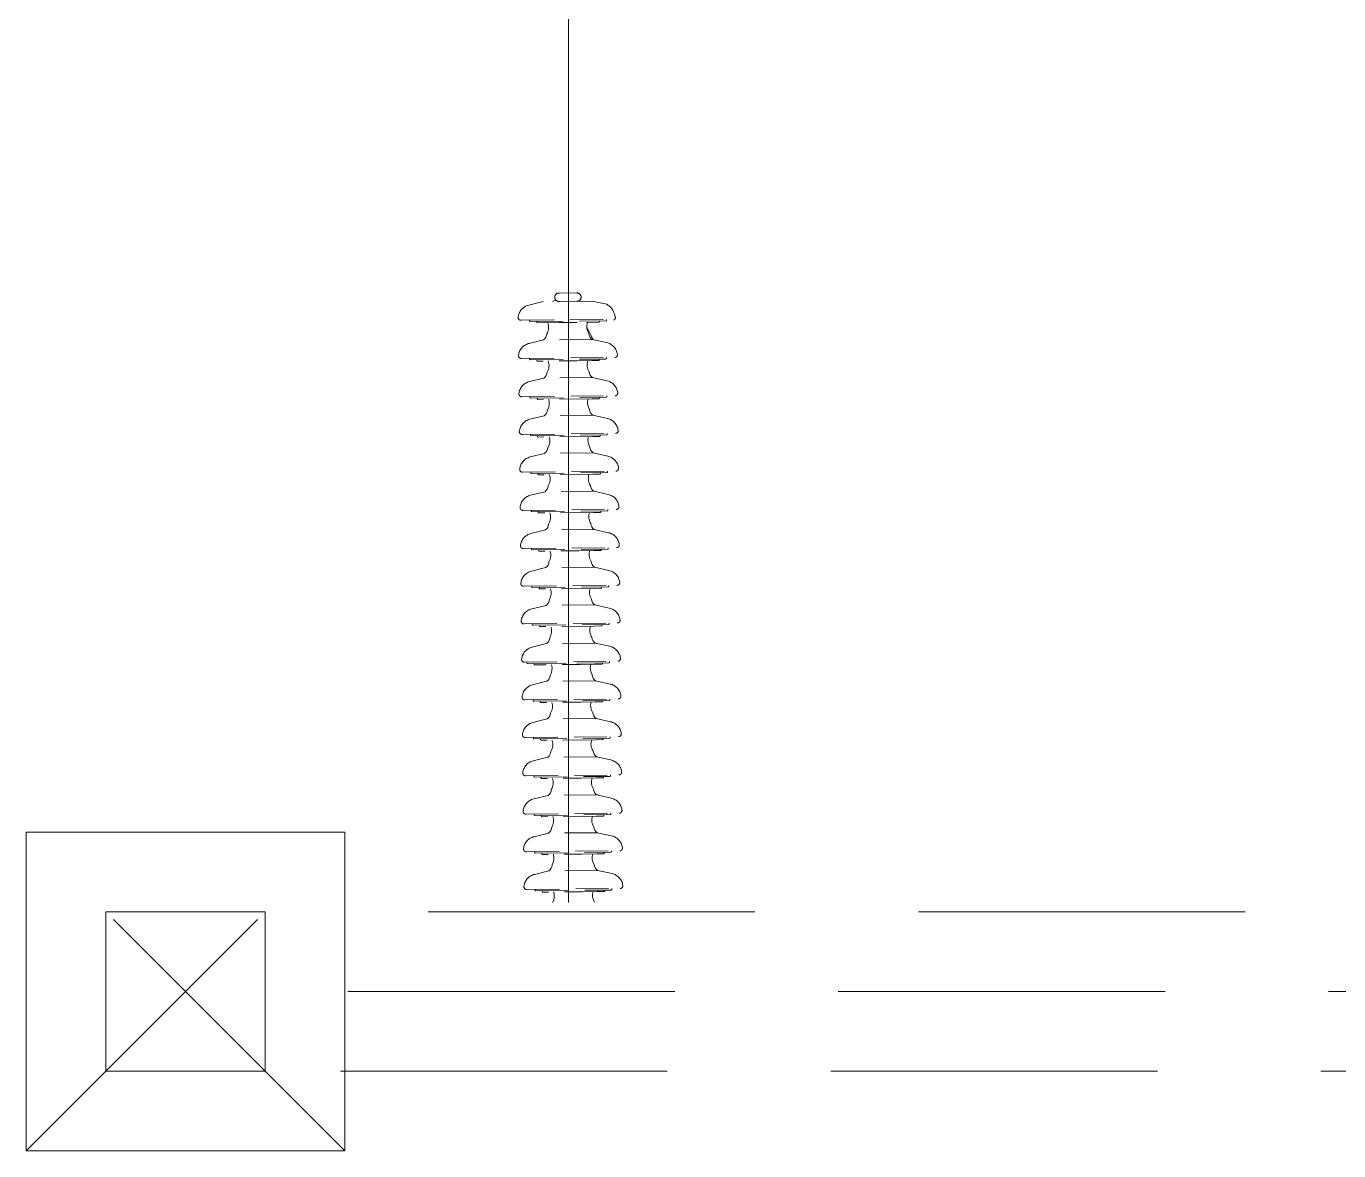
# Model space of a CAD drawing. Header units: inches. Extents: x 3989 to 4711, y 2881 to 3348.
# Drawn here: x 4539.89 to 4559.97, y 3012.89 to 3030.09 of the extents above; entities that cross this region are included whole.
import ezdxf

# ---------------------------------------------------------------- set-up
doc = ezdxf.new("R2010")
doc.units = ezdxf.units.IN
doc.header["$MEASUREMENT"] = 0
doc.linetypes.add('DASHED', pattern=[0.75, 0.5, -0.25])
doc.layers.add('COTAS', color=4, linetype='Continuous')
doc.layers.add('medidas', color=3, linetype='Continuous')

msp = doc.modelspace()

# ---------------------------------------------------------------- linework, layer by layer
at = {"lineweight": 0}
msp.add_line((4548.18742, 3021.04421), (4548.18742, 3251.98626), dxfattribs=at)
at = {"color": 0, "linetype": 'DASHED', "lineweight": 0}
for p, q in [((4548.04997, 3026.00576), (4548.32511, 3026.00855)), ((4547.58002, 3025.82215), (4547.80018, 3025.87586)), ((4548.55303, 3025.8835), (4547.80018, 3025.87586)), ((4548.05126, 3025.87841), (4548.32641, 3025.8812)), ((4548.77423, 3025.83427), (4548.55303, 3025.8835)), ((4547.46164, 3025.59107), (4548.88913, 3025.60556)), ((4547.46979, 3025.59116), (4548.89728, 3025.60564)), ((4547.60714, 3025.57127), (4548.76036, 3025.58297)), ((4548.77089, 3025.59372), (4548.77079, 3025.60436)), ((4547.7159, 3025.5511), (4548.65203, 3025.56059)), ((4548.0464, 3025.55445), (4548.32154, 3025.55724)), ((4548.66256, 3025.57134), (4548.66245, 3025.58198)), ((4547.58596, 3025.23738), (4547.80611, 3025.2911)), ((4548.55081, 3025.29865), (4547.80611, 3025.2911)), ((4548.77202, 3025.24942), (4548.55081, 3025.29865)), ((4547.46757, 3025.00631), (4548.89506, 3025.02079)), ((4547.59418, 3024.99695), (4547.59407, 3025.00759)), ((4547.60492, 3024.98642), (4548.75815, 3024.99812)), ((4547.70294, 3024.97678), (4547.70283, 3024.98742)), ((4548.66034, 3024.98649), (4548.66024, 3024.99713)), ((4548.76868, 3025.00887), (4548.76857, 3025.01951)), ((4548.54595, 3024.97469), (4547.80125, 3024.96713)), ((4548.04418, 3024.9696), (4548.31932, 3024.97239)), ((4547.59145, 3024.65261), (4547.81161, 3024.70633)), ((4548.55631, 3024.71388), (4547.81161, 3024.70633)), ((4548.77751, 3024.66465), (4548.55631, 3024.71388)), ((4547.47307, 3024.42154), (4548.90056, 3024.43602)), ((4547.59967, 3024.41218), (4547.59956, 3024.42282)), ((4547.61042, 3024.40165), (4548.76364, 3024.41335)), ((4547.70844, 3024.39201), (4547.70833, 3024.40265)), ((4548.55144, 3024.38992), (4547.80674, 3024.38236)), ((4548.04967, 3024.38483), (4548.32482, 3024.38762)), ((4548.66584, 3024.40172), (4548.66573, 3024.41236)), ((4548.77417, 3024.4241), (4548.77406, 3024.43474)), ((4547.59774, 3024.07633), (4547.81789, 3024.13004)), ((4548.56259, 3024.13759), (4547.81789, 3024.13004)), ((4548.78379, 3024.08836), (4548.56259, 3024.13759)), ((4547.47935, 3023.84525), (4548.90684, 3023.85973)), ((4547.60595, 3023.83589), (4547.60585, 3023.84653)), ((4547.6167, 3023.82536), (4548.76992, 3023.83706)), ((4547.71472, 3023.81572), (4547.71461, 3023.82636)), ((4548.55773, 3023.81363), (4547.81303, 3023.80608)), ((4548.05596, 3023.80854), (4548.3311, 3023.81133)), ((4548.67212, 3023.82543), (4548.67201, 3023.83607)), ((4548.78045, 3023.84781), (4548.78035, 3023.85845)), ((4547.60358, 3023.50003), (4547.82374, 3023.55375)), ((4548.56844, 3023.5613), (4547.82374, 3023.55375)), ((4548.78964, 3023.51206), (4548.56844, 3023.5613)), ((4547.4852, 3023.26896), (4548.91269, 3023.28344)), ((4547.6118, 3023.2596), (4547.61169, 3023.27024)), ((4547.62255, 3023.24907), (4548.77577, 3023.26077)), ((4547.72056, 3023.23943), (4547.72046, 3023.25006)), ((4548.56357, 3023.23734), (4547.81887, 3023.22978)), ((4548.0618, 3023.23225), (4548.33695, 3023.23504)), ((4548.67797, 3023.24914), (4548.67786, 3023.25978)), ((4548.7863, 3023.27152), (4548.78619, 3023.28215)), ((4548.57437, 3022.97654), (4547.82967, 3022.96898)), ((4548.79557, 3022.9273), (4548.57437, 3022.97654)), ((4547.60951, 3022.91527), (4547.82967, 3022.96898)), ((4547.49113, 3022.68419), (4548.91862, 3022.69867)), ((4547.61773, 3022.67484), (4547.61762, 3022.68547)), ((4547.62848, 3022.6643), (4548.7817, 3022.676)), ((4547.7265, 3022.65466), (4547.72639, 3022.6653)), ((4548.56951, 3022.65257), (4547.82481, 3022.64502)), ((4548.06774, 3022.64748), (4548.34288, 3022.65027)), ((4548.6839, 3022.66437), (4548.68379, 3022.67501)), ((4548.79223, 3022.68675), (4548.79213, 3022.69739)), ((4547.61501, 3022.3305), (4547.83517, 3022.38421)), ((4548.57987, 3022.39177), (4547.83517, 3022.38421)), ((4548.80107, 3022.34253), (4548.57987, 3022.39177)), ((4547.49663, 3022.09942), (4548.92412, 3022.1139)), ((4547.62323, 3022.09007), (4547.62312, 3022.1007)), ((4547.63397, 3022.07953), (4548.7872, 3022.09123)), ((4547.73199, 3022.06989), (4547.73188, 3022.08053)), ((4548.575, 3022.0678), (4547.8303, 3022.06025)), ((4548.07323, 3022.06271), (4548.34837, 3022.0655)), ((4548.6894, 3022.0796), (4548.68929, 3022.09024)), ((4548.79773, 3022.10198), (4548.79762, 3022.11262)), ((4547.62129, 3021.75421), (4547.84145, 3021.80792)), ((4548.58615, 3021.81548), (4547.84145, 3021.80792)), ((4548.80735, 3021.76624), (4548.58615, 3021.81548)), ((4547.50291, 3021.52313), (4548.9304, 3021.53761)), ((4547.62951, 3021.51378), (4547.6294, 3021.52441)), ((4547.64026, 3021.50325), (4548.79348, 3021.51494)), ((4547.73828, 3021.4936), (4547.73817, 3021.50424)), ((4548.58129, 3021.49151), (4547.83658, 3021.48396)), ((4548.07951, 3021.48642), (4548.35466, 3021.48921)), ((4548.69568, 3021.50331), (4548.69557, 3021.51395)), ((4548.80401, 3021.52569), (4548.8039, 3021.53633)), ((4547.62714, 3021.17791), (4547.8473, 3021.23163)), ((4548.592, 3021.23918), (4547.8473, 3021.23163)), ((4548.8132, 3021.18995), (4548.592, 3021.23918)), ((4547.50876, 3020.94684), (4548.93624, 3020.96132)), ((4547.50876, 3020.94684), (4548.93624, 3020.96132)), ((4547.63536, 3020.93748), (4547.63525, 3020.94812)), ((4547.6461, 3020.92695), (4548.79933, 3020.93865)), ((4547.6461, 3020.92695), (4548.79933, 3020.93865)), ((4548.58713, 3020.91522), (4547.84243, 3020.90766)), ((4548.08536, 3020.91013), (4548.3605, 3020.91292)), ((4548.70153, 3020.92702), (4548.70142, 3020.93766)), ((4548.80986, 3020.9494), (4548.80975, 3020.96004)), ((4547.63263, 3020.59314), (4547.85279, 3020.64686)), ((4548.59749, 3020.65441), (4547.85279, 3020.64686)), ((4548.81869, 3020.60518), (4548.59749, 3020.65441)), ((4547.51425, 3020.36207), (4548.94174, 3020.37655)), ((4547.51425, 3020.36207), (4548.94174, 3020.37655)), ((4547.55329, 3020.35182), (4547.55318, 3020.36246)), ((4548.81535, 3020.36463), (4548.81525, 3020.37527)), ((4547.56404, 3020.34129), (4548.71726, 3020.35299)), ((4547.6516, 3020.34218), (4548.80482, 3020.35388)), ((4548.59263, 3020.33045), (4547.84793, 3020.32289)), ((4548.09086, 3020.32536), (4548.366, 3020.32815)), ((4548.70702, 3020.34225), (4548.70691, 3020.35289)), ((4547.63892, 3020.01686), (4547.85907, 3020.07057)), ((4548.60378, 3020.07812), (4547.85907, 3020.07057)), ((4548.82498, 3020.02889), (4548.60378, 3020.07812)), ((4547.52053, 3019.78578), (4548.94802, 3019.80026)), ((4547.64714, 3019.77642), (4547.64703, 3019.78706)), ((4547.65788, 3019.76589), (4548.81111, 3019.77759)), ((4547.7559, 3019.75625), (4547.75579, 3019.76689)), ((4548.7133, 3019.76596), (4548.7132, 3019.7766)), ((4548.82164, 3019.78834), (4548.82153, 3019.79898)), ((4548.59891, 3019.75416), (4547.85421, 3019.74661)), ((4548.09714, 3019.74907), (4548.37228, 3019.75186)), ((4547.64476, 3019.44056), (4547.86492, 3019.49428)), ((4548.60962, 3019.50183), (4547.86492, 3019.49428)), ((4548.83082, 3019.45259), (4548.60962, 3019.50183)), ((4547.52638, 3019.20949), (4548.95387, 3019.22397)), ((4547.65298, 3019.20013), (4547.65288, 3019.21077)), ((4547.66373, 3019.1896), (4548.81695, 3019.2013)), ((4547.76175, 3019.17995), (4547.76164, 3019.19059)), ((4548.60476, 3019.17787), (4547.86006, 3019.17031)), ((4548.10299, 3019.17278), (4548.37813, 3019.17557)), ((4548.71915, 3019.18967), (4548.71904, 3019.20031)), ((4548.82748, 3019.21205), (4548.82738, 3019.22268)), ((4547.6507, 3018.8558), (4547.87085, 3018.90951)), ((4548.61555, 3018.91707), (4547.87085, 3018.90951)), ((4548.83676, 3018.86783), (4548.61555, 3018.91707)), ((4547.53231, 3018.62472), (4548.9598, 3018.6392)), ((4547.65892, 3018.61536), (4547.65881, 3018.626)), ((4547.66966, 3018.60483), (4548.82289, 3018.61653)), ((4547.76768, 3018.59519), (4547.76757, 3018.60583)), ((4548.61069, 3018.5931), (4547.86599, 3018.58555)), ((4548.10892, 3018.58801), (4548.38406, 3018.5908)), ((4548.72508, 3018.6049), (4548.72498, 3018.61554)), ((4548.83342, 3018.62728), (4548.83331, 3018.63792)), ((4547.65619, 3018.27103), (4547.87635, 3018.32474)), ((4548.62105, 3018.3323), (4547.87635, 3018.32474)), ((4548.84225, 3018.28306), (4548.62105, 3018.3323)), ((4547.53781, 3018.03995), (4548.9653, 3018.05443)), ((4547.66441, 3018.03059), (4547.6643, 3018.04123)), ((4547.67516, 3018.02006), (4548.82838, 3018.03176)), ((4547.77317, 3018.01042), (4547.77307, 3018.02106)), ((4548.61618, 3018.00833), (4547.87148, 3018.00078)), ((4548.11441, 3018.00324), (4548.38956, 3018.00603)), ((4548.73058, 3018.02013), (4548.73047, 3018.03077)), ((4548.83891, 3018.04251), (4548.8388, 3018.05315)), ((4548.62733, 3017.75601), (4547.88263, 3017.74845)), ((4548.84853, 3017.70677), (4548.62733, 3017.75601)), ((4547.66248, 3017.69474), (4547.88263, 3017.74845)), ((4547.54409, 3017.46366), (4548.97158, 3017.47814)), ((4547.67069, 3017.45431), (4547.67059, 3017.46494)), ((4547.68144, 3017.44378), (4548.83466, 3017.45547)), ((4547.77946, 3017.43413), (4547.77935, 3017.44477)), ((4548.62247, 3017.43204), (4547.87777, 3017.42449)), ((4548.1207, 3017.42695), (4548.39584, 3017.42974)), ((4548.73686, 3017.44384), (4548.73675, 3017.45448)), ((4548.84519, 3017.46622), (4548.84509, 3017.47686)), ((4547.66832, 3017.11844), (4547.88848, 3017.17216)), ((4548.63318, 3017.17971), (4547.88848, 3017.17216)), ((4548.85438, 3017.13048), (4548.63318, 3017.17971)), ((4547.54994, 3016.88737), (4548.97743, 3016.90185)), ((4547.67654, 3016.87801), (4547.67643, 3016.88865)), ((4547.68729, 3016.86748), (4548.84051, 3016.87918)), ((4547.7853, 3016.85784), (4547.7852, 3016.86848)), ((4548.62831, 3016.85575), (4547.88361, 3016.84819)), ((4548.12654, 3016.85066), (4548.40169, 3016.85345)), ((4548.74271, 3016.86755), (4548.7426, 3016.87819)), ((4548.85104, 3016.88993), (4548.85093, 3016.90057))]:
    msp.add_line(p, q, dxfattribs=at)
at = {"color": 0, "lineweight": 0}
for p, q in [((4548.46876, 3025.47843), (4548.5662, 3025.29523)), ((4547.71369, 3024.96625), (4547.80125, 3024.96713)), ((4548.54595, 3024.97469), (4548.64981, 3024.97574)), ((4547.71918, 3024.38148), (4547.80674, 3024.38236)), ((4548.55144, 3024.38992), (4548.65531, 3024.39097)), ((4547.72546, 3023.80519), (4547.81303, 3023.80608)), ((4548.55773, 3023.81363), (4548.66159, 3023.81468)), ((4547.73131, 3023.22889), (4547.81887, 3023.22978)), ((4548.56357, 3023.23734), (4548.66744, 3023.23839)), ((4547.73724, 3022.64413), (4547.82481, 3022.64502)), ((4548.56951, 3022.65257), (4548.67337, 3022.65363)), ((4547.74274, 3022.05936), (4547.8303, 3022.06025)), ((4548.575, 3022.0678), (4548.67887, 3022.06886)), ((4547.74902, 3021.48307), (4547.83658, 3021.48396)), ((4548.58129, 3021.49151), (4548.68515, 3021.49257)), ((4547.75487, 3020.90678), (4547.84243, 3020.90766)), ((4548.58713, 3020.91522), (4548.691, 3020.91627)), ((4547.6728, 3020.32112), (4547.76036, 3020.32201)), ((4547.76036, 3020.32201), (4547.84793, 3020.32289)), ((4548.59263, 3020.33045), (4548.69649, 3020.3315)), ((4547.76665, 3019.74572), (4547.85421, 3019.74661)), ((4548.59891, 3019.75416), (4548.70277, 3019.75521)), ((4547.77249, 3019.16942), (4547.86006, 3019.17031)), ((4548.60476, 3019.17787), (4548.70862, 3019.17892)), ((4547.77843, 3018.58466), (4547.86599, 3018.58555)), ((4548.61069, 3018.5931), (4548.71455, 3018.59416)), ((4547.78392, 3017.99989), (4547.87148, 3018.00078)), ((4548.61618, 3018.00833), (4548.72005, 3018.00938)), ((4547.7902, 3017.4236), (4547.87777, 3017.42449)), ((4548.62247, 3017.43204), (4548.72633, 3017.4331)), ((4547.79605, 3016.84731), (4547.88361, 3016.84819)), ((4548.62831, 3016.85575), (4548.73218, 3016.8568))]:
    msp.add_line(p, q, dxfattribs=at)
msp.add_lwpolyline([(4547.99155, 3025.90291), (4547.94344, 3025.87732)], dxfattribs=at)
at = {"color": 0, "linetype": 'DASHED', "lineweight": 0}
for centre, radius, start, end in [((4548.04246, 3025.942), 0.06419, 83.285936, 277.876532), ((4548.31761, 3025.94479), 0.06419, 263.285936, 97.876532), ((4547.63046, 3025.61543), 0.21278, 103.711253, 173.863317), ((4548.64433, 3025.61065), 0.25861, 9.645994, 59.846963), ((4547.46121, 3025.63363), 0.04256, 173.863317, 270.581234), ((4548.76026, 3025.59361), 0.01064, 270.581234, 0.581234), ((4548.8633, 3025.63126), 0.04256, 295.556111, 32.274028), ((4547.60531, 3025.58189), 0.01064, 180.581234, 270.581234), ((4547.7158, 3025.56173), 0.01064, 180.581234, 270.581234), ((4548.65192, 3025.57123), 0.01064, 270.581234, 0.581234), ((4547.63639, 3025.03067), 0.21278, 103.711253, 173.863317), ((4548.72578, 3025.04172), 0.21278, 7.299151, 77.451214), ((4547.46714, 3025.04886), 0.04256, 173.863317, 270.581234), ((4547.60481, 3024.99706), 0.01064, 180.581234, 270.581234), ((4548.6497, 3024.98638), 0.01064, 270.581234, 0.581234), ((4548.75804, 3025.00876), 0.01064, 270.581234, 0.581234), ((4548.89463, 3025.06334), 0.04256, 270.581234, 7.299151), ((4547.71358, 3024.97689), 0.01064, 180.581234, 270.581234), ((4547.64189, 3024.4459), 0.21278, 103.711253, 173.863317), ((4548.73128, 3024.45695), 0.21278, 7.299151, 77.451214), ((4547.47264, 3024.46409), 0.04256, 173.863317, 270.581234), ((4547.61031, 3024.41229), 0.01064, 180.581234, 270.581234), ((4547.71907, 3024.39212), 0.01064, 180.581234, 270.581234), ((4548.6552, 3024.40161), 0.01064, 270.581234, 0.581234), ((4548.76353, 3024.42399), 0.01064, 270.581234, 0.581234), ((4548.90013, 3024.47857), 0.04256, 270.581234, 7.299151), ((4547.64817, 3023.86961), 0.21278, 103.711253, 173.863317), ((4548.73756, 3023.88066), 0.21278, 7.299151, 77.451214), ((4547.47892, 3023.8878), 0.04256, 173.863317, 270.581234), ((4547.61659, 3023.836), 0.01064, 180.581234, 270.581234), ((4547.72536, 3023.81583), 0.01064, 180.581234, 270.581234), ((4548.66148, 3023.82532), 0.01064, 270.581234, 0.581234), ((4548.76982, 3023.8477), 0.01064, 270.581234, 0.581234), ((4548.90641, 3023.90229), 0.04256, 270.581234, 7.299151), ((4547.65402, 3023.29331), 0.21278, 103.711253, 173.863317), ((4548.74341, 3023.30437), 0.21278, 7.299151, 77.451214), ((4547.48477, 3023.31151), 0.04256, 173.863317, 270.581234), ((4547.62244, 3023.25971), 0.01064, 180.581234, 270.581234), ((4547.7312, 3023.23953), 0.01064, 180.581234, 270.581234), ((4548.66733, 3023.24903), 0.01064, 270.581234, 0.581234), ((4548.77566, 3023.27141), 0.01064, 270.581234, 0.581234), ((4548.91226, 3023.32599), 0.04256, 270.581234, 7.299151), ((4547.65995, 3022.70855), 0.21278, 103.711253, 173.863317), ((4548.74934, 3022.7196), 0.21278, 7.299151, 77.451214), ((4547.4907, 3022.72674), 0.04256, 173.863317, 270.581234), ((4547.62837, 3022.67494), 0.01064, 180.581234, 270.581234), ((4547.73714, 3022.65477), 0.01064, 180.581234, 270.581234), ((4548.67326, 3022.66426), 0.01064, 270.581234, 0.581234), ((4548.78159, 3022.68664), 0.01064, 270.581234, 0.581234), ((4548.91819, 3022.74123), 0.04256, 270.581234, 7.299151), ((4547.66545, 3022.12378), 0.21278, 103.711253, 173.863317), ((4548.75484, 3022.13483), 0.21278, 7.299151, 77.451214), ((4547.49619, 3022.14197), 0.04256, 173.863317, 270.581234), ((4547.63387, 3022.09017), 0.01064, 180.581234, 270.581234), ((4547.74263, 3022.07), 0.01064, 180.581234, 270.581234), ((4548.67876, 3022.07949), 0.01064, 270.581234, 0.581234), ((4548.78709, 3022.10187), 0.01064, 270.581234, 0.581234), ((4548.92368, 3022.15646), 0.04256, 270.581234, 7.299151), ((4547.50248, 3021.56569), 0.04256, 173.863317, 270.581234), ((4547.67173, 3021.54749), 0.21278, 103.711253, 173.863317), ((4548.76112, 3021.55854), 0.21278, 7.299151, 77.451214), ((4548.92997, 3021.58017), 0.04256, 270.581234, 7.299151), ((4547.64015, 3021.51388), 0.01064, 180.581234, 270.581234), ((4547.74891, 3021.49371), 0.01064, 180.581234, 270.581234), ((4548.68504, 3021.5032), 0.01064, 270.581234, 0.581234), ((4548.79337, 3021.52558), 0.01064, 270.581234, 0.581234), ((4547.67757, 3020.9712), 0.21278, 103.711253, 173.863317), ((4548.76697, 3020.98225), 0.21278, 7.299151, 77.451214), ((4547.50832, 3020.98939), 0.04256, 173.863317, 270.581234), ((4548.93581, 3021.00387), 0.04256, 270.581234, 7.299151), ((4547.646, 3020.93759), 0.01064, 180.581234, 270.581234), ((4547.75476, 3020.91741), 0.01064, 180.581234, 270.581234), ((4548.69089, 3020.92691), 0.01064, 270.581234, 0.581234), ((4548.79922, 3020.94929), 0.01064, 270.581234, 0.581234), ((4547.68307, 3020.38643), 0.21278, 103.711253, 173.863317), ((4548.77246, 3020.39748), 0.21278, 7.299151, 77.451214), ((4547.51382, 3020.40462), 0.04256, 173.863317, 270.581234), ((4548.80472, 3020.36452), 0.01064, 270.581234, 0.581234), ((4548.94131, 3020.4191), 0.04256, 270.581234, 7.299151), ((4547.56393, 3020.35193), 0.01064, 180.581234, 270.581234), ((4547.67269, 3020.33176), 0.01064, 180.581234, 270.581234), ((4548.69638, 3020.34214), 0.01064, 270.581234, 0.581234), ((4547.68935, 3019.81014), 0.21278, 103.711253, 173.863317), ((4548.77875, 3019.82119), 0.21278, 7.299151, 77.451214), ((4547.5201, 3019.82833), 0.04256, 173.863317, 270.581234), ((4547.65778, 3019.77653), 0.01064, 180.581234, 270.581234), ((4548.70267, 3019.76585), 0.01064, 270.581234, 0.581234), ((4548.811, 3019.78823), 0.01064, 270.581234, 0.581234), ((4548.94759, 3019.84282), 0.04256, 270.581234, 7.299151), ((4547.76654, 3019.75636), 0.01064, 180.581234, 270.581234), ((4547.6952, 3019.23384), 0.21278, 103.711253, 173.863317), ((4548.78459, 3019.24489), 0.21278, 7.299151, 77.451214), ((4547.52595, 3019.25204), 0.04256, 173.863317, 270.581234), ((4547.66362, 3019.20024), 0.01064, 180.581234, 270.581234), ((4547.77239, 3019.18006), 0.01064, 180.581234, 270.581234), ((4548.70851, 3019.18956), 0.01064, 270.581234, 0.581234), ((4548.81684, 3019.21194), 0.01064, 270.581234, 0.581234), ((4548.95344, 3019.26652), 0.04256, 270.581234, 7.299151), ((4547.70113, 3018.64908), 0.21278, 103.711253, 173.863317), ((4548.79052, 3018.66013), 0.21278, 7.299151, 77.451214), ((4547.53188, 3018.66727), 0.04256, 173.863317, 270.581234), ((4547.66955, 3018.61547), 0.01064, 180.581234, 270.581234), ((4547.77832, 3018.5953), 0.01064, 180.581234, 270.581234), ((4548.71444, 3018.60479), 0.01064, 270.581234, 0.581234), ((4548.82278, 3018.62717), 0.01064, 270.581234, 0.581234), ((4548.95937, 3018.68176), 0.04256, 270.581234, 7.299151), ((4547.70663, 3018.06431), 0.21278, 103.711253, 173.863317), ((4548.79602, 3018.07536), 0.21278, 7.299151, 77.451214), ((4547.53738, 3018.0825), 0.04256, 173.863317, 270.581234), ((4547.67505, 3018.0307), 0.01064, 180.581234, 270.581234), ((4547.78381, 3018.01053), 0.01064, 180.581234, 270.581234), ((4548.71994, 3018.02002), 0.01064, 270.581234, 0.581234), ((4548.82827, 3018.0424), 0.01064, 270.581234, 0.581234), ((4548.96487, 3018.09699), 0.04256, 270.581234, 7.299151), ((4547.71291, 3017.48802), 0.21278, 103.711253, 173.863317), ((4548.8023, 3017.49907), 0.21278, 7.299151, 77.451214), ((4547.54366, 3017.50622), 0.04256, 173.863317, 270.581234), ((4547.68133, 3017.45441), 0.01064, 180.581234, 270.581234), ((4547.7901, 3017.43424), 0.01064, 180.581234, 270.581234), ((4548.72622, 3017.44373), 0.01064, 270.581234, 0.581234), ((4548.83456, 3017.46611), 0.01064, 270.581234, 0.581234), ((4548.97115, 3017.5207), 0.04256, 270.581234, 7.299151), ((4547.71876, 3016.91173), 0.21278, 103.711253, 173.863317), ((4548.80815, 3016.92278), 0.21278, 7.299151, 77.451214), ((4548.977, 3016.9444), 0.04256, 270.581234, 7.299151), ((4547.54951, 3016.92992), 0.04256, 173.863317, 270.581234), ((4547.68718, 3016.87812), 0.01064, 180.581234, 270.581234), ((4547.79594, 3016.85794), 0.01064, 180.581234, 270.581234), ((4548.73207, 3016.86744), 0.01064, 270.581234, 0.581234), ((4548.8404, 3016.88982), 0.01064, 270.581234, 0.581234)]:
    msp.add_arc(centre, radius, start, end, dxfattribs=at)
at = {"color": 0, "lineweight": 0}
for centre, radius, start, end in [((4547.69511, 3025.483), 0.18969, 327.459927, 21.549901), ((4548.65791, 3025.49277), 0.18969, 159.612567, 213.702541), ((4548.61692, 3025.39529), 0.11708, 183.806909, 235.623539), ((4547.73806, 3025.38637), 0.11708, 305.538928, 357.355559), ((4547.74399, 3024.8016), 0.11708, 305.538928, 357.355559), ((4547.70104, 3024.89823), 0.18969, 327.459927, 21.549901), ((4548.66384, 3024.908), 0.18969, 159.612567, 213.702541), ((4548.62285, 3024.81052), 0.11708, 183.806909, 235.623539), ((4547.70688, 3024.32194), 0.18969, 327.459927, 18.832763), ((4548.66968, 3024.33171), 0.18969, 162.329705, 213.702541), ((4547.74984, 3024.22531), 0.11708, 305.538928, 357.355559), ((4548.6287, 3024.23423), 0.11708, 183.806909, 235.623539), ((4547.71273, 3023.74565), 0.18969, 327.459927, 18.832763), ((4548.67553, 3023.75541), 0.18969, 162.329705, 213.702541), ((4547.75568, 3023.64902), 0.11708, 305.538928, 357.355559), ((4548.63455, 3023.65793), 0.11708, 183.806909, 235.623539), ((4547.71866, 3023.16088), 0.18969, 327.459927, 21.549901), ((4548.68146, 3023.17065), 0.18969, 159.612567, 213.702541), ((4547.76162, 3023.06425), 0.11708, 305.538928, 357.355559), ((4548.64048, 3023.07317), 0.11708, 183.806909, 235.623539), ((4547.7246, 3022.57612), 0.18969, 327.459927, 21.549901), ((4548.6874, 3022.58588), 0.18969, 159.612567, 213.702541), ((4547.76755, 3022.47949), 0.11708, 305.538928, 357.355559), ((4548.64641, 3022.4884), 0.11708, 183.806909, 235.623539), ((4547.73044, 3021.99982), 0.18969, 327.459927, 18.832763), ((4548.69324, 3022.00959), 0.18969, 162.329705, 213.702541), ((4547.7734, 3021.90319), 0.11708, 305.538928, 357.355559), ((4548.65226, 3021.91211), 0.11708, 183.806909, 235.623539), ((4547.73629, 3021.42353), 0.18969, 327.459927, 18.832763), ((4548.69909, 3021.4333), 0.18969, 162.329705, 213.702541), ((4547.77924, 3021.3269), 0.11708, 305.538928, 357.355559), ((4548.6581, 3021.33582), 0.11708, 183.806909, 235.623539), ((4547.74178, 3020.83876), 0.18969, 327.459927, 18.832763), ((4548.70502, 3020.84853), 0.18969, 159.612567, 213.702541), ((4547.78474, 3020.74213), 0.11708, 305.538928, 357.355559), ((4548.66404, 3020.75105), 0.11708, 183.806909, 235.623539), ((4547.74807, 3020.26247), 0.18969, 327.459927, 18.832763), ((4548.71087, 3020.27224), 0.18969, 162.329705, 213.702541), ((4548.66988, 3020.17476), 0.11708, 183.806909, 235.623539), ((4547.79102, 3020.16584), 0.11708, 305.538928, 357.355559), ((4547.79687, 3019.58955), 0.11708, 305.538928, 357.355559), ((4547.75391, 3019.68618), 0.18969, 327.459927, 18.832763), ((4548.71671, 3019.69594), 0.18969, 162.329705, 213.702541), ((4548.67573, 3019.59846), 0.11708, 183.806909, 235.623539), ((4547.75985, 3019.10141), 0.18969, 327.459927, 21.549901), ((4548.72265, 3019.11118), 0.18969, 159.612567, 213.702541), ((4547.8028, 3019.00478), 0.11708, 305.538928, 357.355559), ((4548.68166, 3019.0137), 0.11708, 183.806909, 235.623539), ((4547.76578, 3018.51665), 0.18969, 327.459927, 21.549901), ((4548.72858, 3018.52641), 0.18969, 159.612567, 213.702541), ((4547.80873, 3018.42002), 0.11708, 305.538928, 357.355559), ((4548.68759, 3018.42893), 0.11708, 183.806909, 235.623539), ((4547.77162, 3017.94035), 0.18969, 327.459927, 18.832763), ((4548.73442, 3017.95012), 0.18969, 162.329705, 213.702541), ((4547.81458, 3017.84372), 0.11708, 305.538928, 357.355559), ((4548.69344, 3017.85264), 0.11708, 183.806909, 235.623539), ((4547.77747, 3017.36406), 0.18969, 327.459927, 18.832763), ((4548.74027, 3017.37383), 0.18969, 162.329705, 213.702541), ((4547.82042, 3017.26743), 0.11708, 305.538928, 357.355559), ((4548.69929, 3017.27635), 0.11708, 183.806909, 235.623539), ((4547.78332, 3016.78777), 0.18969, 327.459927, 18.832763), ((4548.74612, 3016.79753), 0.18969, 162.329705, 213.702541)]:
    msp.add_arc(centre, radius, start, end, dxfattribs=at)
at = {"layer": 'COTAS', "color": 0, "lineweight": 0}
msp.add_line((4548.18754, 3026.00715), (4548.18754, 3016.68573), dxfattribs=at)
at = {"layer": 'COTAS', "color": 0, "linetype": 'DASHED', "lineweight": 0, "ltscale": 10}
for p, q in [((4539.89426, 3012.89271), (4539.89426, 3017.76399)), ((4539.89426, 3017.76399), (4544.76553, 3017.76399)), ((4539.89426, 3012.89271), (4544.76553, 3017.76399)), ((4544.76553, 3012.89271), (4539.89426, 3017.76399)), ((4544.76553, 3017.76399), (4544.76553, 3012.89271)), ((4541.11208, 3014.11053), (4541.11208, 3016.54617)), ((4541.11208, 3016.54617), (4543.54771, 3016.54617)), ((4543.54771, 3016.54617), (4543.54771, 3014.11053)), ((4618.54105, 3016.54617), (4544.69948, 3016.54617)), ((4544.81471, 3015.32835), (4618.54633, 3015.32835)), ((4543.54771, 3014.11053), (4541.11208, 3014.11053)), ((4544.69948, 3014.11053), (4618.54633, 3014.11053)), ((4544.76553, 3012.89271), (4539.89426, 3012.89271))]:
    msp.add_line(p, q, dxfattribs=at)
at = {"layer": 'medidas', "color": 0, "lineweight": 0}
for p, q in [((4547.59467, 3025.58178), (4547.59456, 3025.59242)), ((4547.70516, 3025.56163), (4547.70505, 3025.57226))]:
    msp.add_line(p, q, dxfattribs=at)

doc.saveas('drawing.dxf')
